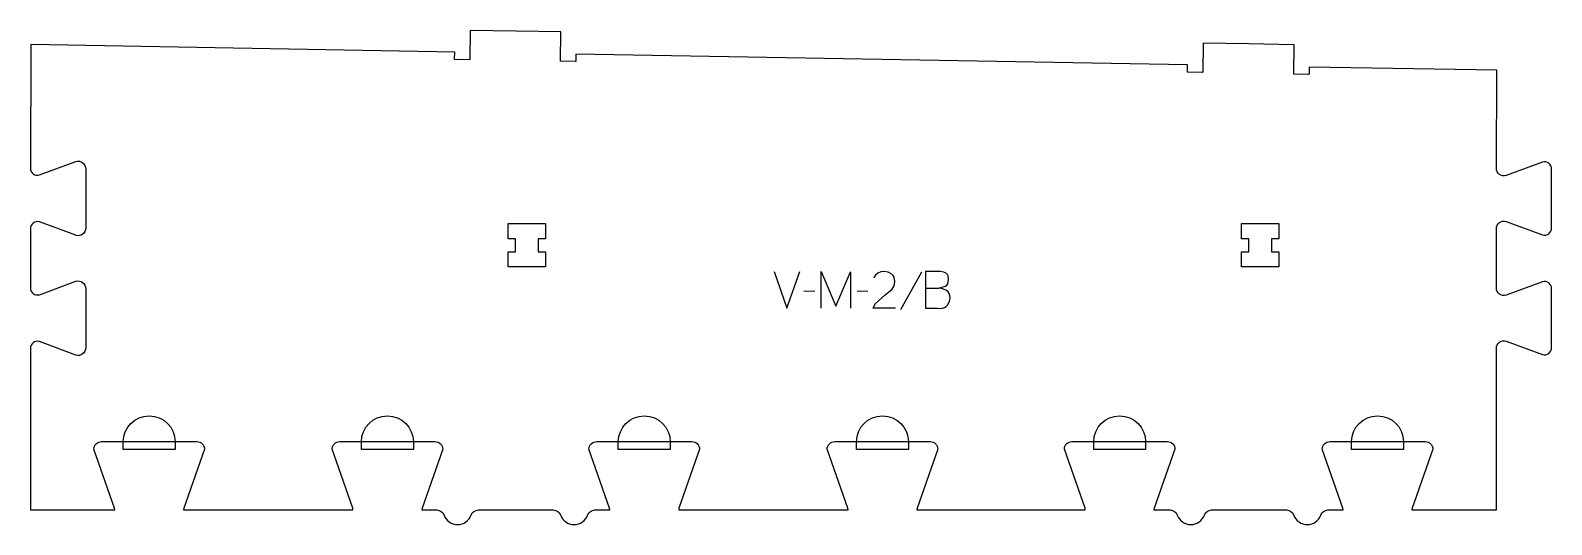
# Model space of a CAD drawing. Header units: millimetres. Extents: x -607 to 637, y -207 to 197.
import ezdxf

# ---------------------------------------------------------------- set-up
doc = ezdxf.new("R2010")
doc.units = ezdxf.units.MM
for name, color, linetype, true_color in [('1_ANYTOOL_1MMDEEP_LABELS_S', 2, 'Continuous', 0xffff00), ('3_ANYTOOL_CUTTHROUGH_INSID', 4, 'Continuous', 0x00ffff), ('4_ANYTOOL_CUTTHROUGH_OUTSI', 5, 'Continuous', 0x0000ff), ('5_ANYTOOL_HALF_MILL_9MM_IN', 3, 'Continuous', 0x00ff00)]:
    doc.layers.add(name, color=color, linetype=linetype, true_color=true_color)

msp = doc.modelspace()

# ---------------------------------------------------------------- linework, layer by layer
at = {"layer": '1_ANYTOOL_1MMDEEP_LABELS_S'}
for p, q in [((121.7, -0.5), (104.5, -31.2)), ((34.4, -16.1), (25.6, -16.2)), ((77.9, -16.1), (69.1, -16.2))]:
    msp.add_line(p, q, dxfattribs=at)
for points in [[(1.3, 0), (11.7, -30), (22.2, 0)], [(39.6, -30), (39.6, 0), (51.6, -28.4), (63.6, -0.1), (63.6, -30)], [(100.5, -30), (82.2, -29.9), (83.8, -26.5), (92.2, -19.1), (97.7, -14.4), (99.4, -11.6), (100, -8.2), (99.4, -4.7), (98.6, -3.3), (97.5, -2.1), (94.6, -0.5), (91.1, 0), (88.4, -0.3), (86, -1.3), (84.1, -2.9), (82.6, -5.1)], [(125.1, -13.7), (135.7, -13.5), (141.4, -12), (142.5, -11.1), (143.3, -9.9), (143.9, -6.5), (143.5, -3.6), (143, -2.5), (142.2, -1.6), (141.3, -0.9), (140.2, -0.4), (137.2, 0), (125.1, 0)], [(125.1, 0), (125.1, -30), (134.8, -30), (137.4, -30.1), (139.1, -30), (140.6, -29.5), (142, -28.7), (143.1, -27.5), (144.7, -24.6), (145.2, -21.5), (145, -19.6), (144.5, -18), (143.6, -16.7), (142.3, -15.6), (139.2, -14.2), (135.7, -13.5)]]:
    msp.add_lwpolyline(points, dxfattribs=at)
at = {"layer": '3_ANYTOOL_CUTTHROUGH_INSID'}
for points in [[(-210.4, 16.3), (-210.4, 26.8), (-216.4, 26.8), (-216.4, 39.3), (-185.9, 39.3), (-185.9, 26.8), (-191.9, 26.8), (-191.9, 16.3), (-185.9, 16.3), (-185.9, 3.8), (-216.4, 3.8), (-216.4, 16.3)], [(389.6, 16.3), (389.6, 26.8), (383.6, 26.8), (383.6, 39.3), (414.1, 39.3), (414.1, 26.8), (408.1, 26.8), (408.1, 16.3), (414.1, 16.3), (414.1, 3.8), (383.6, 3.8), (383.6, 16.3)]]:
    msp.add_lwpolyline(points, close=True, dxfattribs=at)
at = {"layer": '4_ANYTOOL_CUTTHROUGH_OUTSI'}
msp.add_lwpolyline([(312, -195.2), (325.3, -195.2, -0.317837), (331.1, -199.3, 0.707107), (353.3, -199.3, -0.317837), (359.2, -195.2), (420.5, -195.2, -0.317837), (426.4, -199.3, 0.707107), (448.6, -199.3, -0.317837), (454.4, -195.2), (466.8, -195.2), (466.6, -193.8), (449.7, -145.5), (449.7, -145.4, -0.414214), (456, -139.2), (534, -139.2, -0.414214), (540.2, -145.4), (540.2, -145.5), (523.3, -193.8), (523.1, -195.2), (592.2, -195.2), (592.2, -62.9, -0.502397), (600.2, -56.9, -0.015604), (600.2, -56.9), (630, -67.9, 0.501976), (637.4, -62.4), (637.4, -13.9, 0.501971), (630, -8.3), (600.2, -19.3, -0.015608), (600.2, -19.4, -0.502397), (592.2, -13.4), (592.2, 35.1, -0.502397), (600.2, 41.1, -0.015604), (600.2, 41.1), (630, 30.1, 0.501976), (637.4, 35.6), (637.4, 84.1, 0.501971), (630, 89.7), (600.2, 78.7, -0.015608), (600.2, 78.6, -0.502422), (592.2, 84.6), (592.5, 164.8), (439, 167.5), (438.9, 161.7, -0.414214), (438.6, 161.5), (426.6, 161.7, -0.414214), (426.4, 162), (426.8, 185.7), (389.5, 186.4), (352.3, 187), (351.9, 163.3, -0.414214), (351.6, 163), (339.6, 163.2, -0.414214), (339.4, 163.5), (339.5, 169.2), (-161, 178), (-161.1, 172.2, -0.414214), (-161.4, 172), (-173.4, 172.2, -0.414214), (-173.6, 172.4), (-173.2, 196.2), (-210.2, 196.8), (-247.4, 197.5), (-247.8, 173.7, -0.414214), (-248.1, 173.5), (-260.1, 173.7, -0.414214), (-260.3, 173.9), (-260.2, 179.7), (-607.1, 185.8), (-607.3, 84.6, 0.501976), (-600, 79.1), (-570.2, 90.1, -0.015611), (-570.2, 90.1, -0.502397), (-562.1, 84.1), (-562.1, 35.6, -0.502397), (-570.2, 29.6, -0.015604), (-570.2, 29.7), (-600, 40.7, 0.501977), (-607.3, 35.1), (-607.3, -13.4, 0.501976), (-600, -18.9), (-570.2, -7.9, -0.015611), (-570.2, -7.9, -0.502397), (-562.1, -13.9), (-562.1, -62.4, -0.502397), (-570.2, -68.4, -0.015604), (-570.2, -68.3), (-600, -57.3, 0.501977), (-607.3, -62.9), (-607.3, -195.2), (-538.3, -195.2), (-538.5, -193.8), (-555.4, -145.5), (-555.4, -145.4, -0.414214), (-549.1, -139.2), (-471.1, -139.2, -0.414214), (-464.9, -145.4), (-464.9, -145.5), (-481.8, -193.8), (-482, -195.2), (-343.4, -195.2), (-343.6, -193.8), (-360.5, -145.5), (-360.5, -145.4, -0.414214), (-354.2, -139.2), (-276.2, -139.2, -0.414214), (-270, -145.4), (-270, -145.5), (-286.9, -193.8), (-287.1, -195.2), (-274.7, -195.2, -0.317837), (-268.9, -199.3, 0.707107), (-246.7, -199.3, -0.317837), (-240.8, -195.2), (-179.5, -195.2, -0.317837), (-173.6, -199.3, 0.707107), (-151.4, -199.3, -0.317837), (-145.6, -195.2), (-133.2, -195.2), (-133.4, -193.8), (-150.3, -145.5), (-150.3, -145.4, -0.414214), (-144, -139.2), (-66, -139.2, -0.414214), (-59.8, -145.4), (-59.8, -145.5), (-76.7, -193.8), (-76.9, -195.2), (61.7, -195.2), (61.5, -193.8), (44.6, -145.5), (44.6, -145.4, -0.414214), (50.9, -139.2), (128.9, -139.2, -0.414214), (135.1, -145.4), (135.1, -145.5), (118.2, -193.8), (118, -195.2), (255.8, -195.2), (255.6, -193.8), (238.7, -145.5), (238.7, -145.4, -0.414214), (244.9, -139.2), (322.9, -139.2, -0.414214), (329.2, -145.4), (329.2, -145.5), (312.3, -193.8)], format="xyb", close=True, dxfattribs=at)
at = {"layer": '5_ANYTOOL_HALF_MILL_9MM_IN'}
for points in [[(-531.4, -139.4, -1), (-488.9, -139.4), (-488.9, -145.7), (-531.4, -145.7)], [(-336.5, -139.4, -1), (-294, -139.4), (-294, -145.7), (-336.5, -145.7)], [(-126.3, -139.4, -1), (-83.8, -139.4), (-83.8, -145.7), (-126.3, -145.7)], [(68.6, -139.4, -1), (111.1, -139.4), (111.1, -145.7), (68.6, -145.7)], [(262.7, -139.4, -1), (305.2, -139.4), (305.2, -145.7), (262.7, -145.7)], [(473.7, -139.4, -1), (516.2, -139.4), (516.2, -145.7), (473.7, -145.7)]]:
    msp.add_lwpolyline(points, format="xyb", close=True, dxfattribs=at)

doc.saveas('drawing.dxf')
